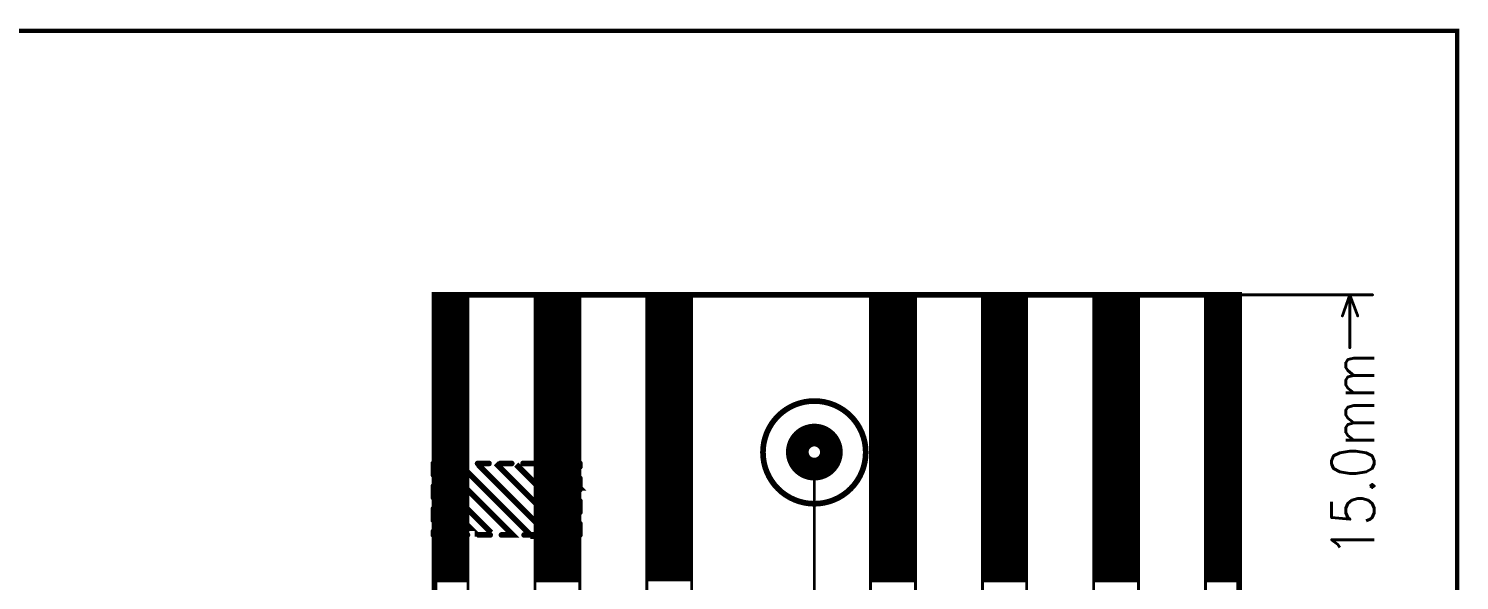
# Model space of a CAD drawing. Extents: x 2.09 to 10.05, y 1.3 to 6.57.
# Drawn here: x 7.531 to 10.051, y 5.599 to 6.571 of the extents above; entities that cross this region are included whole.
import ezdxf

# ---------------------------------------------------------------- set-up
doc = ezdxf.new("R2010")
doc.units = 0
doc.header["$LTSCALE"] = 25
doc.layers.get('0').update_dxf_attribs({"linetype": 'CONTINUOUS'})
doc.styles.get("Standard").update_dxf_attribs({"font": 'simplex'})

# ---------------------------------------------------------------- blocks, each defined once
blk = doc.blocks.new('DISC')
at = {"color": 0, "const_width": 0.5}
blk.add_lwpolyline([(0, 0.25, 1), (0, -0.25, 1)], format="xyb", close=True, dxfattribs=at)

msp = doc.modelspace()

# ---------------------------------------------------------------- linework, layer by layer
at = {"color": 1, "const_width": 0.008}
msp.add_lwpolyline([(2.098, 1.303), (10.047, 1.303), (10.047, 6.567), (2.098, 6.567), (2.098, 1.303)], dxfattribs=at)
at = {"color": 3}
for points, const_width in [([(8.246, 4.524), (8.246, 6.102), (9.663, 6.102), (9.663, 4.524), (8.246, 4.524)], 0.01), ([(8.246, 6.102), (8.305, 6.102), (8.305, 4.526), (8.246, 4.526), (8.246, 6.102)], 0.005), ([(8.246, 6.098), (8.305, 6.098)], 0.005), ([(8.423, 6.102), (8.502, 6.102), (8.502, 4.526), (8.423, 4.526), (8.423, 6.102)], 0.005), ([(8.423, 6.098), (8.502, 6.098)], 0.005), ([(8.62, 6.102), (8.699, 6.102), (8.699, 4.528), (8.62, 4.528), (8.62, 6.102)], 0.005), ([(8.62, 6.1), (8.699, 6.1)], 0.005), ([(8.89, 6.102), (9.898, 6.102)], 0.005), ([(9.014, 6.102), (9.093, 6.102), (9.093, 4.526), (9.014, 4.526), (9.014, 6.102)], 0.005), ([(9.014, 6.098), (9.093, 6.098)], 0.005), ([(9.211, 6.102), (9.289, 6.102), (9.289, 4.526), (9.211, 4.526), (9.211, 6.102)], 0.005), ([(9.211, 6.098), (9.289, 6.098)], 0.005), ([(9.407, 6.102), (9.486, 6.102), (9.486, 4.526), (9.407, 4.526), (9.407, 6.102)], 0.005), ([(9.407, 6.098), (9.486, 6.098)], 0.005), ([(9.604, 6.102), (9.663, 6.102), (9.663, 4.526), (9.604, 4.526), (9.604, 6.102)], 0.005), ([(9.604, 6.098), (9.663, 6.098)], 0.005), ([(9.858, 6.102), (9.845, 6.065)], 0.005), ([(9.858, 6.009), (9.858, 6.102)], 0.005), ([(9.858, 6.102), (9.872, 6.065)], 0.005), ([(8.246, 6.093), (8.305, 6.093)], 0.005), ([(8.246, 6.088), (8.305, 6.088)], 0.005), ([(8.246, 6.083), (8.305, 6.083)], 0.005), ([(8.246, 6.078), (8.305, 6.078)], 0.005), ([(8.246, 6.073), (8.305, 6.073)], 0.005), ([(8.423, 6.093), (8.502, 6.093)], 0.005), ([(8.423, 6.088), (8.502, 6.088)], 0.005), ([(8.423, 6.083), (8.502, 6.083)], 0.005), ([(8.423, 6.078), (8.502, 6.078)], 0.005), ([(8.423, 6.073), (8.502, 6.073)], 0.005), ([(8.62, 6.095), (8.699, 6.095)], 0.005), ([(8.62, 6.09), (8.699, 6.09)], 0.005), ([(8.62, 6.085), (8.699, 6.085)], 0.005), ([(8.62, 6.08), (8.699, 6.08)], 0.005), ([(8.62, 6.075), (8.699, 6.075)], 0.005), ([(9.014, 6.093), (9.093, 6.093)], 0.005), ([(9.014, 6.088), (9.093, 6.088)], 0.005), ([(9.014, 6.083), (9.093, 6.083)], 0.005), ([(9.014, 6.078), (9.093, 6.078)], 0.005), ([(9.014, 6.073), (9.093, 6.073)], 0.005), ([(9.211, 6.093), (9.289, 6.093)], 0.005), ([(9.211, 6.088), (9.289, 6.088)], 0.005), ([(9.211, 6.083), (9.289, 6.083)], 0.005), ([(9.211, 6.078), (9.289, 6.078)], 0.005), ([(9.211, 6.073), (9.289, 6.073)], 0.005), ([(9.407, 6.093), (9.486, 6.093)], 0.005), ([(9.407, 6.088), (9.486, 6.088)], 0.005), ([(9.407, 6.083), (9.486, 6.083)], 0.005), ([(9.407, 6.078), (9.486, 6.078)], 0.005), ([(9.407, 6.073), (9.486, 6.073)], 0.005), ([(9.604, 6.093), (9.663, 6.093)], 0.005), ([(9.604, 6.088), (9.663, 6.088)], 0.005), ([(9.604, 6.083), (9.663, 6.083)], 0.005), ([(9.604, 6.078), (9.663, 6.078)], 0.005), ([(9.604, 6.073), (9.663, 6.073)], 0.005), ([(8.246, 6.068), (8.305, 6.068)], 0.005), ([(8.246, 6.063), (8.305, 6.063)], 0.005), ([(8.246, 6.058), (8.305, 6.058)], 0.005), ([(8.246, 6.053), (8.305, 6.053)], 0.005), ([(8.246, 6.048), (8.305, 6.048)], 0.005), ([(8.423, 6.068), (8.502, 6.068)], 0.005), ([(8.423, 6.063), (8.502, 6.063)], 0.005), ([(8.423, 6.058), (8.502, 6.058)], 0.005), ([(8.423, 6.053), (8.502, 6.053)], 0.005), ([(8.423, 6.048), (8.502, 6.048)], 0.005), ([(8.62, 6.07), (8.699, 6.07)], 0.005), ([(8.62, 6.065), (8.699, 6.065)], 0.005), ([(8.62, 6.06), (8.699, 6.06)], 0.005), ([(8.62, 6.055), (8.699, 6.055)], 0.005), ([(8.62, 6.05), (8.699, 6.05)], 0.005), ([(8.62, 6.045), (8.699, 6.045)], 0.005), ([(9.014, 6.068), (9.093, 6.068)], 0.005), ([(9.014, 6.063), (9.093, 6.063)], 0.005), ([(9.014, 6.058), (9.093, 6.058)], 0.005), ([(9.014, 6.053), (9.093, 6.053)], 0.005), ([(9.014, 6.048), (9.093, 6.048)], 0.005), ([(9.211, 6.068), (9.289, 6.068)], 0.005), ([(9.211, 6.063), (9.289, 6.063)], 0.005), ([(9.211, 6.058), (9.289, 6.058)], 0.005), ([(9.211, 6.053), (9.289, 6.053)], 0.005), ([(9.211, 6.048), (9.289, 6.048)], 0.005), ([(9.407, 6.068), (9.486, 6.068)], 0.005), ([(9.407, 6.063), (9.486, 6.063)], 0.005), ([(9.407, 6.058), (9.486, 6.058)], 0.005), ([(9.407, 6.053), (9.486, 6.053)], 0.005), ([(9.407, 6.048), (9.486, 6.048)], 0.005), ([(9.604, 6.068), (9.663, 6.068)], 0.005), ([(9.604, 6.063), (9.663, 6.063)], 0.005), ([(9.604, 6.058), (9.663, 6.058)], 0.005), ([(9.604, 6.053), (9.663, 6.053)], 0.005), ([(9.604, 6.048), (9.663, 6.048)], 0.005), ([(8.246, 6.043), (8.305, 6.043)], 0.005), ([(8.246, 6.038), (8.305, 6.038)], 0.005), ([(8.246, 6.033), (8.305, 6.033)], 0.005), ([(8.246, 6.028), (8.305, 6.028)], 0.005), ([(8.246, 6.023), (8.305, 6.023)], 0.005), ([(8.423, 6.043), (8.502, 6.043)], 0.005), ([(8.423, 6.038), (8.502, 6.038)], 0.005), ([(8.423, 6.033), (8.502, 6.033)], 0.005), ([(8.423, 6.028), (8.502, 6.028)], 0.005), ([(8.423, 6.023), (8.502, 6.023)], 0.005), ([(8.62, 6.04), (8.699, 6.04)], 0.005), ([(8.62, 6.035), (8.699, 6.035)], 0.005), ([(8.62, 6.03), (8.699, 6.03)], 0.005), ([(8.62, 6.025), (8.699, 6.025)], 0.005), ([(8.62, 6.02), (8.699, 6.02)], 0.005), ([(9.014, 6.043), (9.093, 6.043)], 0.005), ([(9.014, 6.038), (9.093, 6.038)], 0.005), ([(9.014, 6.033), (9.093, 6.033)], 0.005), ([(9.014, 6.028), (9.093, 6.028)], 0.005), ([(9.014, 6.023), (9.093, 6.023)], 0.005), ([(9.211, 6.043), (9.289, 6.043)], 0.005), ([(9.211, 6.038), (9.289, 6.038)], 0.005), ([(9.211, 6.033), (9.289, 6.033)], 0.005), ([(9.211, 6.028), (9.289, 6.028)], 0.005), ([(9.211, 6.023), (9.289, 6.023)], 0.005), ([(9.407, 6.043), (9.486, 6.043)], 0.005), ([(9.407, 6.038), (9.486, 6.038)], 0.005), ([(9.407, 6.033), (9.486, 6.033)], 0.005), ([(9.407, 6.028), (9.486, 6.028)], 0.005), ([(9.407, 6.023), (9.486, 6.023)], 0.005), ([(9.604, 6.043), (9.663, 6.043)], 0.005), ([(9.604, 6.038), (9.663, 6.038)], 0.005), ([(9.604, 6.033), (9.663, 6.033)], 0.005), ([(9.604, 6.028), (9.663, 6.028)], 0.005), ([(9.604, 6.023), (9.663, 6.023)], 0.005), ([(8.246, 6.018), (8.305, 6.018)], 0.005), ([(8.246, 6.013), (8.305, 6.013)], 0.005), ([(8.246, 6.008), (8.305, 6.008)], 0.005), ([(8.246, 6.003), (8.305, 6.003)], 0.005), ([(8.246, 5.998), (8.305, 5.998)], 0.005), ([(8.423, 6.018), (8.502, 6.018)], 0.005), ([(8.423, 6.013), (8.502, 6.013)], 0.005), ([(8.423, 6.008), (8.502, 6.008)], 0.005), ([(8.423, 6.003), (8.502, 6.003)], 0.005), ([(8.423, 5.998), (8.502, 5.998)], 0.005), ([(8.62, 6.015), (8.699, 6.015)], 0.005), ([(8.62, 6.01), (8.699, 6.01)], 0.005), ([(8.62, 6.005), (8.699, 6.005)], 0.005), ([(8.62, 6), (8.699, 6)], 0.005), ([(8.62, 5.995), (8.699, 5.995)], 0.005), ([(9.014, 6.018), (9.093, 6.018)], 0.005), ([(9.014, 6.013), (9.093, 6.013)], 0.005), ([(9.014, 6.008), (9.093, 6.008)], 0.005), ([(9.014, 6.003), (9.093, 6.003)], 0.005), ([(9.014, 5.998), (9.093, 5.998)], 0.005), ([(9.211, 6.018), (9.289, 6.018)], 0.005), ([(9.211, 6.013), (9.289, 6.013)], 0.005), ([(9.211, 6.008), (9.289, 6.008)], 0.005), ([(9.211, 6.003), (9.289, 6.003)], 0.005), ([(9.211, 5.998), (9.289, 5.998)], 0.005), ([(9.407, 6.018), (9.486, 6.018)], 0.005), ([(9.407, 6.013), (9.486, 6.013)], 0.005), ([(9.407, 6.008), (9.486, 6.008)], 0.005), ([(9.407, 6.003), (9.486, 6.003)], 0.005), ([(9.407, 5.998), (9.486, 5.998)], 0.005), ([(9.604, 6.018), (9.663, 6.018)], 0.005), ([(9.604, 6.013), (9.663, 6.013)], 0.005), ([(9.604, 6.008), (9.663, 6.008)], 0.005), ([(9.604, 6.003), (9.663, 6.003)], 0.005), ([(9.604, 5.998), (9.663, 5.998)], 0.005), ([(8.246, 5.993), (8.305, 5.993)], 0.005), ([(8.246, 5.988), (8.305, 5.988)], 0.005), ([(8.246, 5.983), (8.305, 5.983)], 0.005), ([(8.246, 5.978), (8.305, 5.978)], 0.005), ([(8.246, 5.973), (8.305, 5.973)], 0.005), ([(8.423, 5.993), (8.502, 5.993)], 0.005), ([(8.423, 5.988), (8.502, 5.988)], 0.005), ([(8.423, 5.983), (8.502, 5.983)], 0.005), ([(8.423, 5.978), (8.502, 5.978)], 0.005), ([(8.423, 5.973), (8.502, 5.973)], 0.005), ([(8.62, 5.99), (8.699, 5.99)], 0.005), ([(8.62, 5.985), (8.699, 5.985)], 0.005), ([(8.62, 5.98), (8.699, 5.98)], 0.005), ([(8.62, 5.975), (8.699, 5.975)], 0.005), ([(8.62, 5.97), (8.699, 5.97)], 0.005), ([(9.014, 5.993), (9.093, 5.993)], 0.005), ([(9.014, 5.988), (9.093, 5.988)], 0.005), ([(9.014, 5.983), (9.093, 5.983)], 0.005), ([(9.014, 5.978), (9.093, 5.978)], 0.005), ([(9.014, 5.973), (9.093, 5.973)], 0.005), ([(9.211, 5.993), (9.289, 5.993)], 0.005), ([(9.211, 5.988), (9.289, 5.988)], 0.005), ([(9.211, 5.983), (9.289, 5.983)], 0.005), ([(9.211, 5.978), (9.289, 5.978)], 0.005), ([(9.211, 5.973), (9.289, 5.973)], 0.005), ([(9.407, 5.993), (9.486, 5.993)], 0.005), ([(9.407, 5.988), (9.486, 5.988)], 0.005), ([(9.407, 5.983), (9.486, 5.983)], 0.005), ([(9.407, 5.978), (9.486, 5.978)], 0.005), ([(9.407, 5.973), (9.486, 5.973)], 0.005), ([(9.604, 5.993), (9.663, 5.993)], 0.005), ([(9.604, 5.988), (9.663, 5.988)], 0.005), ([(9.604, 5.983), (9.663, 5.983)], 0.005), ([(9.604, 5.978), (9.663, 5.978)], 0.005), ([(9.604, 5.973), (9.663, 5.973)], 0.005), ([(8.246, 5.968), (8.305, 5.968)], 0.005), ([(8.246, 5.963), (8.305, 5.963)], 0.005), ([(8.246, 5.958), (8.305, 5.958)], 0.005), ([(8.246, 5.953), (8.305, 5.953)], 0.005), ([(8.246, 5.948), (8.305, 5.948)], 0.005), ([(8.423, 5.968), (8.502, 5.968)], 0.005), ([(8.423, 5.963), (8.502, 5.963)], 0.005), ([(8.423, 5.958), (8.502, 5.958)], 0.005), ([(8.423, 5.953), (8.502, 5.953)], 0.005), ([(8.423, 5.948), (8.502, 5.948)], 0.005), ([(8.62, 5.965), (8.699, 5.965)], 0.005), ([(8.62, 5.96), (8.699, 5.96)], 0.005), ([(8.62, 5.955), (8.699, 5.955)], 0.005), ([(8.62, 5.95), (8.699, 5.95)], 0.005), ([(8.62, 5.945), (8.699, 5.945)], 0.005), ([(9.014, 5.968), (9.093, 5.968)], 0.005), ([(9.014, 5.963), (9.093, 5.963)], 0.005), ([(9.014, 5.958), (9.093, 5.958)], 0.005), ([(9.014, 5.953), (9.093, 5.953)], 0.005), ([(9.014, 5.948), (9.093, 5.948)], 0.005), ([(9.211, 5.968), (9.289, 5.968)], 0.005), ([(9.211, 5.963), (9.289, 5.963)], 0.005), ([(9.211, 5.958), (9.289, 5.958)], 0.005), ([(9.211, 5.953), (9.289, 5.953)], 0.005), ([(9.211, 5.948), (9.289, 5.948)], 0.005), ([(9.407, 5.968), (9.486, 5.968)], 0.005), ([(9.407, 5.963), (9.486, 5.963)], 0.005), ([(9.407, 5.958), (9.486, 5.958)], 0.005), ([(9.407, 5.953), (9.486, 5.953)], 0.005), ([(9.407, 5.948), (9.486, 5.948)], 0.005), ([(9.604, 5.968), (9.663, 5.968)], 0.005), ([(9.604, 5.963), (9.663, 5.963)], 0.005), ([(9.604, 5.958), (9.663, 5.958)], 0.005), ([(9.604, 5.953), (9.663, 5.953)], 0.005), ([(9.604, 5.948), (9.663, 5.948)], 0.005), ([(8.246, 5.943), (8.305, 5.943)], 0.005), ([(8.246, 5.938), (8.305, 5.938)], 0.005), ([(8.246, 5.933), (8.305, 5.933)], 0.005), ([(8.246, 5.928), (8.305, 5.928)], 0.005), ([(8.246, 5.923), (8.305, 5.923)], 0.005), ([(8.423, 5.943), (8.502, 5.943)], 0.005), ([(8.423, 5.938), (8.502, 5.938)], 0.005), ([(8.423, 5.933), (8.502, 5.933)], 0.005), ([(8.423, 5.928), (8.502, 5.928)], 0.005), ([(8.423, 5.923), (8.502, 5.923)], 0.005), ([(8.62, 5.94), (8.699, 5.94)], 0.005), ([(8.62, 5.935), (8.699, 5.935)], 0.005), ([(8.62, 5.93), (8.699, 5.93)], 0.005), ([(8.62, 5.925), (8.699, 5.925)], 0.005), ([(8.62, 5.92), (8.699, 5.92)], 0.005), ([(9.014, 5.943), (9.093, 5.943)], 0.005), ([(9.014, 5.938), (9.093, 5.938)], 0.005), ([(9.014, 5.933), (9.093, 5.933)], 0.005), ([(9.014, 5.928), (9.093, 5.928)], 0.005), ([(9.014, 5.923), (9.093, 5.923)], 0.005), ([(9.211, 5.943), (9.289, 5.943)], 0.005), ([(9.211, 5.938), (9.289, 5.938)], 0.005), ([(9.211, 5.933), (9.289, 5.933)], 0.005), ([(9.211, 5.928), (9.289, 5.928)], 0.005), ([(9.211, 5.923), (9.289, 5.923)], 0.005), ([(9.407, 5.943), (9.486, 5.943)], 0.005), ([(9.407, 5.938), (9.486, 5.938)], 0.005), ([(9.407, 5.933), (9.486, 5.933)], 0.005), ([(9.407, 5.928), (9.486, 5.928)], 0.005), ([(9.407, 5.923), (9.486, 5.923)], 0.005), ([(9.604, 5.943), (9.663, 5.943)], 0.005), ([(9.604, 5.938), (9.663, 5.938)], 0.005), ([(9.604, 5.933), (9.663, 5.933)], 0.005), ([(9.604, 5.928), (9.663, 5.928)], 0.005), ([(9.604, 5.923), (9.663, 5.923)], 0.005), ([(8.246, 5.918), (8.305, 5.918)], 0.005), ([(8.246, 5.913), (8.305, 5.913)], 0.005), ([(8.246, 5.908), (8.305, 5.908)], 0.005), ([(8.246, 5.903), (8.305, 5.903)], 0.005), ([(8.246, 5.898), (8.305, 5.898)], 0.005), ([(8.423, 5.918), (8.502, 5.918)], 0.005), ([(8.423, 5.913), (8.502, 5.913)], 0.005), ([(8.423, 5.908), (8.502, 5.908)], 0.005), ([(8.423, 5.903), (8.502, 5.903)], 0.005), ([(8.423, 5.898), (8.502, 5.898)], 0.005), ([(8.62, 5.915), (8.699, 5.915)], 0.005), ([(8.62, 5.91), (8.699, 5.91)], 0.005), ([(8.62, 5.905), (8.699, 5.905)], 0.005), ([(8.62, 5.9), (8.699, 5.9)], 0.005), ([(8.62, 5.895), (8.699, 5.895)], 0.005), ([(9.014, 5.918), (9.093, 5.918)], 0.005), ([(9.014, 5.913), (9.093, 5.913)], 0.005), ([(9.014, 5.908), (9.093, 5.908)], 0.005), ([(9.014, 5.903), (9.093, 5.903)], 0.005), ([(9.014, 5.898), (9.093, 5.898)], 0.005), ([(9.211, 5.918), (9.289, 5.918)], 0.005), ([(9.211, 5.913), (9.289, 5.913)], 0.005), ([(9.211, 5.908), (9.289, 5.908)], 0.005), ([(9.211, 5.903), (9.289, 5.903)], 0.005), ([(9.211, 5.898), (9.289, 5.898)], 0.005), ([(9.407, 5.918), (9.486, 5.918)], 0.005), ([(9.407, 5.913), (9.486, 5.913)], 0.005), ([(9.407, 5.908), (9.486, 5.908)], 0.005), ([(9.407, 5.903), (9.486, 5.903)], 0.005), ([(9.407, 5.898), (9.486, 5.898)], 0.005), ([(9.604, 5.918), (9.663, 5.918)], 0.005), ([(9.604, 5.913), (9.663, 5.913)], 0.005), ([(9.604, 5.908), (9.663, 5.908)], 0.005), ([(9.604, 5.903), (9.663, 5.903)], 0.005), ([(9.604, 5.898), (9.663, 5.898)], 0.005), ([(8.246, 5.893), (8.305, 5.893)], 0.005), ([(8.246, 5.888), (8.305, 5.888)], 0.005), ([(8.246, 5.883), (8.305, 5.883)], 0.005), ([(8.246, 5.878), (8.305, 5.878)], 0.005), ([(8.246, 5.873), (8.305, 5.873)], 0.005), ([(8.423, 5.893), (8.502, 5.893)], 0.005), ([(8.423, 5.888), (8.502, 5.888)], 0.005), ([(8.423, 5.883), (8.502, 5.883)], 0.005), ([(8.423, 5.878), (8.502, 5.878)], 0.005), ([(8.423, 5.873), (8.502, 5.873)], 0.005), ([(8.62, 5.89), (8.699, 5.89)], 0.005), ([(8.62, 5.885), (8.699, 5.885)], 0.005), ([(8.62, 5.88), (8.699, 5.88)], 0.005), ([(8.62, 5.875), (8.699, 5.875)], 0.005), ([(8.62, 5.87), (8.699, 5.87)], 0.005), ([(9.014, 5.893), (9.093, 5.893)], 0.005), ([(9.014, 5.888), (9.093, 5.888)], 0.005), ([(9.014, 5.883), (9.093, 5.883)], 0.005), ([(9.014, 5.878), (9.093, 5.878)], 0.005), ([(9.014, 5.873), (9.093, 5.873)], 0.005), ([(9.211, 5.893), (9.289, 5.893)], 0.005), ([(9.211, 5.888), (9.289, 5.888)], 0.005), ([(9.211, 5.883), (9.289, 5.883)], 0.005), ([(9.211, 5.878), (9.289, 5.878)], 0.005), ([(9.211, 5.873), (9.289, 5.873)], 0.005), ([(9.407, 5.893), (9.486, 5.893)], 0.005), ([(9.407, 5.888), (9.486, 5.888)], 0.005), ([(9.407, 5.883), (9.486, 5.883)], 0.005), ([(9.407, 5.878), (9.486, 5.878)], 0.005), ([(9.407, 5.873), (9.486, 5.873)], 0.005), ([(9.604, 5.893), (9.663, 5.893)], 0.005), ([(9.604, 5.888), (9.663, 5.888)], 0.005), ([(9.604, 5.883), (9.663, 5.883)], 0.005), ([(9.604, 5.878), (9.663, 5.878)], 0.005), ([(9.604, 5.873), (9.663, 5.873)], 0.005), ([(8.246, 5.868), (8.305, 5.868)], 0.005), ([(8.246, 5.863), (8.305, 5.863)], 0.005), ([(8.246, 5.858), (8.305, 5.858)], 0.005), ([(8.246, 5.853), (8.305, 5.853)], 0.005), ([(8.246, 5.848), (8.305, 5.848)], 0.005), ([(8.423, 5.868), (8.502, 5.868)], 0.005), ([(8.423, 5.863), (8.502, 5.863)], 0.005), ([(8.423, 5.858), (8.502, 5.858)], 0.005), ([(8.423, 5.853), (8.502, 5.853)], 0.005), ([(8.423, 5.848), (8.502, 5.848)], 0.005), ([(8.62, 5.865), (8.699, 5.865)], 0.005), ([(8.62, 5.86), (8.699, 5.86)], 0.005), ([(8.62, 5.855), (8.699, 5.855)], 0.005), ([(8.62, 5.85), (8.699, 5.85)], 0.005), ([(8.62, 5.845), (8.699, 5.845)], 0.005), ([(9.014, 5.868), (9.093, 5.868)], 0.005), ([(9.014, 5.863), (9.093, 5.863)], 0.005), ([(9.014, 5.858), (9.093, 5.858)], 0.005), ([(9.014, 5.853), (9.093, 5.853)], 0.005), ([(9.014, 5.848), (9.093, 5.848)], 0.005), ([(9.211, 5.868), (9.289, 5.868)], 0.005), ([(9.211, 5.863), (9.289, 5.863)], 0.005), ([(9.211, 5.858), (9.289, 5.858)], 0.005), ([(9.211, 5.853), (9.289, 5.853)], 0.005), ([(9.211, 5.848), (9.289, 5.848)], 0.005), ([(9.407, 5.868), (9.486, 5.868)], 0.005), ([(9.407, 5.863), (9.486, 5.863)], 0.005), ([(9.407, 5.858), (9.486, 5.858)], 0.005), ([(9.407, 5.853), (9.486, 5.853)], 0.005), ([(9.407, 5.848), (9.486, 5.848)], 0.005), ([(9.604, 5.868), (9.663, 5.868)], 0.005), ([(9.604, 5.863), (9.663, 5.863)], 0.005), ([(9.604, 5.858), (9.663, 5.858)], 0.005), ([(9.604, 5.853), (9.663, 5.853)], 0.005), ([(9.604, 5.848), (9.663, 5.848)], 0.005), ([(8.246, 5.843), (8.305, 5.843)], 0.005), ([(8.246, 5.838), (8.305, 5.838)], 0.005), ([(8.246, 5.833), (8.305, 5.833)], 0.005), ([(8.246, 5.828), (8.305, 5.828)], 0.005), ([(8.246, 5.823), (8.305, 5.823)], 0.005), ([(8.423, 5.843), (8.502, 5.843)], 0.005), ([(8.423, 5.838), (8.502, 5.838)], 0.005), ([(8.423, 5.833), (8.502, 5.833)], 0.005), ([(8.423, 5.828), (8.502, 5.828)], 0.005), ([(8.423, 5.823), (8.502, 5.823)], 0.005), ([(8.62, 5.84), (8.699, 5.84)], 0.005), ([(8.62, 5.835), (8.699, 5.835)], 0.005), ([(8.62, 5.83), (8.699, 5.83)], 0.005), ([(8.62, 5.825), (8.699, 5.825)], 0.005), ([(8.62, 5.82), (8.699, 5.82)], 0.005), ([(9.014, 5.843), (9.093, 5.843)], 0.005), ([(9.014, 5.838), (9.093, 5.838)], 0.005), ([(9.014, 5.833), (9.093, 5.833)], 0.005), ([(9.014, 5.828), (9.093, 5.828)], 0.005), ([(9.014, 5.823), (9.093, 5.823)], 0.005), ([(9.211, 5.843), (9.289, 5.843)], 0.005), ([(9.211, 5.838), (9.289, 5.838)], 0.005), ([(9.211, 5.833), (9.289, 5.833)], 0.005), ([(9.211, 5.828), (9.289, 5.828)], 0.005), ([(9.211, 5.823), (9.289, 5.823)], 0.005), ([(9.407, 5.843), (9.486, 5.843)], 0.005), ([(9.407, 5.838), (9.486, 5.838)], 0.005), ([(9.407, 5.833), (9.486, 5.833)], 0.005), ([(9.407, 5.828), (9.486, 5.828)], 0.005), ([(9.407, 5.823), (9.486, 5.823)], 0.005), ([(9.604, 5.843), (9.663, 5.843)], 0.005), ([(9.604, 5.838), (9.663, 5.838)], 0.005), ([(9.604, 5.833), (9.663, 5.833)], 0.005), ([(9.604, 5.828), (9.663, 5.828)], 0.005), ([(9.604, 5.823), (9.663, 5.823)], 0.005), ([(8.262, 5.805), (8.244, 5.805)], 0.01), ([(8.244, 5.805), (8.244, 5.785)], 0.01), ([(8.246, 5.818), (8.305, 5.818)], 0.005), ([(8.246, 5.813), (8.305, 5.813)], 0.005), ([(8.246, 5.808), (8.305, 5.808)], 0.005), ([(8.246, 5.803), (8.305, 5.803)], 0.005), ([(8.246, 5.798), (8.305, 5.798)], 0.005), ([(8.26, 5.803), (8.384, 5.679), (8.382, 5.679)], 0.01), ([(8.302, 5.805), (8.282, 5.805)], 0.01), ([(8.293, 5.801), (8.417, 5.677), (8.415, 5.677)], 0.01), ([(8.342, 5.805), (8.322, 5.805)], 0.01), ([(8.323, 5.803), (8.447, 5.679)], 0.01), ([(8.354, 5.805), (8.48, 5.679)], 0.01), ([(8.382, 5.805), (8.362, 5.805)], 0.01), ([(8.39, 5.803), (8.49, 5.703)], 0.01), ([(8.422, 5.805), (8.402, 5.805)], 0.01), ([(8.423, 5.818), (8.502, 5.818)], 0.005), ([(8.423, 5.813), (8.502, 5.813)], 0.005), ([(8.423, 5.808), (8.502, 5.808)], 0.005), ([(8.423, 5.803), (8.502, 5.803)], 0.005), ([(8.423, 5.798), (8.502, 5.798)], 0.005), ([(8.427, 5.805), (8.498, 5.734)], 0.01), ([(8.462, 5.805), (8.442, 5.805)], 0.01), ([(8.463, 5.801), (8.502, 5.762), (8.5, 5.762)], 0.01), ([(8.502, 5.805), (8.482, 5.805)], 0.01), ([(8.502, 5.799), (8.502, 5.805)], 0.01), ([(8.62, 5.815), (8.699, 5.815)], 0.005), ([(8.62, 5.81), (8.699, 5.81)], 0.005), ([(8.62, 5.805), (8.699, 5.805)], 0.005), ([(8.62, 5.8), (8.699, 5.8)], 0.005), ([(8.62, 5.795), (8.699, 5.795)], 0.005), ([(9.014, 5.818), (9.093, 5.818)], 0.005), ([(9.014, 5.813), (9.093, 5.813)], 0.005), ([(9.014, 5.808), (9.093, 5.808)], 0.005), ([(9.014, 5.803), (9.093, 5.803)], 0.005), ([(9.014, 5.798), (9.093, 5.798)], 0.005), ([(9.211, 5.818), (9.289, 5.818)], 0.005), ([(9.211, 5.813), (9.289, 5.813)], 0.005), ([(9.211, 5.808), (9.289, 5.808)], 0.005), ([(9.211, 5.803), (9.289, 5.803)], 0.005), ([(9.211, 5.798), (9.289, 5.798)], 0.005), ([(9.407, 5.818), (9.486, 5.818)], 0.005), ([(9.407, 5.813), (9.486, 5.813)], 0.005), ([(9.407, 5.808), (9.486, 5.808)], 0.005), ([(9.407, 5.803), (9.486, 5.803)], 0.005), ([(9.407, 5.798), (9.486, 5.798)], 0.005), ([(9.604, 5.818), (9.663, 5.818)], 0.005), ([(9.604, 5.813), (9.663, 5.813)], 0.005), ([(9.604, 5.808), (9.663, 5.808)], 0.005), ([(9.604, 5.803), (9.663, 5.803)], 0.005), ([(9.604, 5.798), (9.663, 5.798)], 0.005), ([(8.246, 5.783), (8.346, 5.683)], 0.01), ([(8.246, 5.793), (8.305, 5.793)], 0.005), ([(8.246, 5.788), (8.305, 5.788)], 0.005), ([(8.246, 5.785), (8.246, 4.126)], 0.005), ([(8.246, 5.783), (8.305, 5.783)], 0.005), ([(8.246, 5.778), (8.305, 5.778)], 0.005), ([(8.246, 5.773), (8.305, 5.773)], 0.005), ([(8.246, 5.768), (8.305, 5.768)], 0.005), ([(8.423, 5.793), (8.502, 5.793)], 0.005), ([(8.423, 5.788), (8.502, 5.788)], 0.005), ([(8.423, 5.783), (8.502, 5.783)], 0.005), ([(8.423, 5.778), (8.502, 5.778)], 0.005), ([(8.423, 5.773), (8.502, 5.773)], 0.005), ([(8.423, 5.768), (8.502, 5.768)], 0.005), ([(8.502, 5.759), (8.502, 5.779)], 0.01), ([(8.62, 5.79), (8.699, 5.79)], 0.005), ([(8.62, 5.785), (8.699, 5.785)], 0.005), ([(8.62, 5.78), (8.699, 5.78)], 0.005), ([(8.62, 5.775), (8.699, 5.775)], 0.005), ([(8.62, 5.77), (8.699, 5.77)], 0.005), ([(8.915, 5.785), (8.915, 4.126)], 0.005), ([(9.014, 5.793), (9.093, 5.793)], 0.005), ([(9.014, 5.788), (9.093, 5.788)], 0.005), ([(9.014, 5.783), (9.093, 5.783)], 0.005), ([(9.014, 5.778), (9.093, 5.778)], 0.005), ([(9.014, 5.773), (9.093, 5.773)], 0.005), ([(9.014, 5.768), (9.093, 5.768)], 0.005), ([(9.211, 5.793), (9.289, 5.793)], 0.005), ([(9.211, 5.788), (9.289, 5.788)], 0.005), ([(9.211, 5.783), (9.289, 5.783)], 0.005), ([(9.211, 5.778), (9.289, 5.778)], 0.005), ([(9.211, 5.773), (9.289, 5.773)], 0.005), ([(9.211, 5.768), (9.289, 5.768)], 0.005), ([(9.407, 5.793), (9.486, 5.793)], 0.005), ([(9.407, 5.788), (9.486, 5.788)], 0.005), ([(9.407, 5.783), (9.486, 5.783)], 0.005), ([(9.407, 5.778), (9.486, 5.778)], 0.005), ([(9.407, 5.773), (9.486, 5.773)], 0.005), ([(9.407, 5.768), (9.486, 5.768)], 0.005), ([(9.604, 5.793), (9.663, 5.793)], 0.005), ([(9.604, 5.788), (9.663, 5.788)], 0.005), ([(9.604, 5.783), (9.663, 5.783)], 0.005), ([(9.604, 5.778), (9.663, 5.778)], 0.005), ([(9.604, 5.773), (9.663, 5.773)], 0.005), ([(9.604, 5.768), (9.663, 5.768)], 0.005), ([(8.244, 5.765), (8.244, 5.745)], 0.01), ([(8.246, 5.754), (8.319, 5.681), (8.317, 5.681)], 0.01), ([(8.246, 5.763), (8.305, 5.763)], 0.005), ([(8.246, 5.758), (8.305, 5.758)], 0.005), ([(8.246, 5.753), (8.305, 5.753)], 0.005), ([(8.246, 5.748), (8.305, 5.748)], 0.005), ([(8.246, 5.743), (8.305, 5.743)], 0.005), ([(8.423, 5.763), (8.502, 5.763)], 0.005), ([(8.423, 5.758), (8.502, 5.758)], 0.005), ([(8.423, 5.753), (8.502, 5.753)], 0.005), ([(8.423, 5.748), (8.502, 5.748)], 0.005), ([(8.423, 5.743), (8.502, 5.743)], 0.005), ([(8.62, 5.765), (8.699, 5.765)], 0.005), ([(8.62, 5.76), (8.699, 5.76)], 0.005), ([(8.62, 5.755), (8.699, 5.755)], 0.005), ([(8.62, 5.75), (8.699, 5.75)], 0.005), ([(8.62, 5.745), (8.699, 5.745)], 0.005), ([(9.014, 5.763), (9.093, 5.763)], 0.005), ([(9.014, 5.758), (9.093, 5.758)], 0.005), ([(9.014, 5.753), (9.093, 5.753)], 0.005), ([(9.014, 5.748), (9.093, 5.748)], 0.005), ([(9.014, 5.743), (9.093, 5.743)], 0.005), ([(9.211, 5.763), (9.289, 5.763)], 0.005), ([(9.211, 5.758), (9.289, 5.758)], 0.005), ([(9.211, 5.753), (9.289, 5.753)], 0.005), ([(9.211, 5.748), (9.289, 5.748)], 0.005), ([(9.211, 5.743), (9.289, 5.743)], 0.005), ([(9.407, 5.763), (9.486, 5.763)], 0.005), ([(9.407, 5.758), (9.486, 5.758)], 0.005), ([(9.407, 5.753), (9.486, 5.753)], 0.005), ([(9.407, 5.748), (9.486, 5.748)], 0.005), ([(9.407, 5.743), (9.486, 5.743)], 0.005), ([(9.604, 5.763), (9.663, 5.763)], 0.005), ([(9.604, 5.758), (9.663, 5.758)], 0.005), ([(9.604, 5.753), (9.663, 5.753)], 0.005), ([(9.604, 5.748), (9.663, 5.748)], 0.005), ([(9.604, 5.743), (9.663, 5.743)], 0.005), ([(8.244, 5.725), (8.244, 5.705)], 0.01), ([(8.246, 5.726), (8.293, 5.679), (8.291, 5.679)], 0.01), ([(8.246, 5.738), (8.305, 5.738)], 0.005), ([(8.246, 5.733), (8.305, 5.733)], 0.005), ([(8.246, 5.728), (8.305, 5.728)], 0.005), ([(8.246, 5.723), (8.305, 5.723)], 0.005), ([(8.246, 5.718), (8.305, 5.718)], 0.005), ([(8.423, 5.738), (8.502, 5.738)], 0.005), ([(8.423, 5.733), (8.502, 5.733)], 0.005), ([(8.423, 5.728), (8.502, 5.728)], 0.005), ([(8.423, 5.723), (8.502, 5.723)], 0.005), ([(8.423, 5.718), (8.502, 5.718)], 0.005), ([(8.502, 5.719), (8.502, 5.739)], 0.01), ([(8.62, 5.74), (8.699, 5.74)], 0.005), ([(8.62, 5.735), (8.699, 5.735)], 0.005), ([(8.62, 5.73), (8.699, 5.73)], 0.005), ([(8.62, 5.725), (8.699, 5.725)], 0.005), ([(8.62, 5.72), (8.699, 5.72)], 0.005), ([(9.014, 5.738), (9.093, 5.738)], 0.005), ([(9.014, 5.733), (9.093, 5.733)], 0.005), ([(9.014, 5.728), (9.093, 5.728)], 0.005), ([(9.014, 5.723), (9.093, 5.723)], 0.005), ([(9.014, 5.718), (9.093, 5.718)], 0.005), ([(9.211, 5.738), (9.289, 5.738)], 0.005), ([(9.211, 5.733), (9.289, 5.733)], 0.005), ([(9.211, 5.728), (9.289, 5.728)], 0.005), ([(9.211, 5.723), (9.289, 5.723)], 0.005), ([(9.211, 5.718), (9.289, 5.718)], 0.005), ([(9.407, 5.738), (9.486, 5.738)], 0.005), ([(9.407, 5.733), (9.486, 5.733)], 0.005), ([(9.407, 5.728), (9.486, 5.728)], 0.005), ([(9.407, 5.723), (9.486, 5.723)], 0.005), ([(9.407, 5.718), (9.486, 5.718)], 0.005), ([(9.604, 5.738), (9.663, 5.738)], 0.005), ([(9.604, 5.733), (9.663, 5.733)], 0.005), ([(9.604, 5.728), (9.663, 5.728)], 0.005), ([(9.604, 5.723), (9.663, 5.723)], 0.005), ([(9.604, 5.718), (9.663, 5.718)], 0.005), ([(8.246, 5.713), (8.305, 5.713)], 0.005), ([(8.246, 5.708), (8.305, 5.708)], 0.005), ([(8.246, 5.703), (8.305, 5.703)], 0.005), ([(8.246, 5.698), (8.305, 5.698)], 0.005), ([(8.246, 5.693), (8.305, 5.693)], 0.005), ([(8.423, 5.713), (8.502, 5.713)], 0.005), ([(8.423, 5.708), (8.502, 5.708)], 0.005), ([(8.423, 5.703), (8.502, 5.703)], 0.005), ([(8.423, 5.698), (8.502, 5.698)], 0.005), ([(8.423, 5.693), (8.502, 5.693)], 0.005), ([(8.502, 5.679), (8.502, 5.699)], 0.01), ([(8.62, 5.715), (8.699, 5.715)], 0.005), ([(8.62, 5.71), (8.699, 5.71)], 0.005), ([(8.62, 5.705), (8.699, 5.705)], 0.005), ([(8.62, 5.7), (8.699, 5.7)], 0.005), ([(8.62, 5.695), (8.699, 5.695)], 0.005), ([(9.014, 5.713), (9.093, 5.713)], 0.005), ([(9.014, 5.708), (9.093, 5.708)], 0.005), ([(9.014, 5.703), (9.093, 5.703)], 0.005), ([(9.014, 5.698), (9.093, 5.698)], 0.005), ([(9.014, 5.693), (9.093, 5.693)], 0.005), ([(9.211, 5.713), (9.289, 5.713)], 0.005), ([(9.211, 5.708), (9.289, 5.708)], 0.005), ([(9.211, 5.703), (9.289, 5.703)], 0.005), ([(9.211, 5.698), (9.289, 5.698)], 0.005), ([(9.211, 5.693), (9.289, 5.693)], 0.005), ([(9.407, 5.713), (9.486, 5.713)], 0.005), ([(9.407, 5.708), (9.486, 5.708)], 0.005), ([(9.407, 5.703), (9.486, 5.703)], 0.005), ([(9.407, 5.698), (9.486, 5.698)], 0.005), ([(9.407, 5.693), (9.486, 5.693)], 0.005), ([(9.604, 5.713), (9.663, 5.713)], 0.005), ([(9.604, 5.708), (9.663, 5.708)], 0.005), ([(9.604, 5.703), (9.663, 5.703)], 0.005), ([(9.604, 5.698), (9.663, 5.698)], 0.005), ([(9.604, 5.693), (9.663, 5.693)], 0.005), ([(8.244, 5.685), (8.244, 5.679)], 0.01), ([(8.244, 5.679), (8.264, 5.679)], 0.01), ([(8.246, 5.688), (8.305, 5.688)], 0.005), ([(8.246, 5.683), (8.305, 5.683)], 0.005), ([(8.246, 5.678), (8.305, 5.678)], 0.005), ([(8.246, 5.673), (8.305, 5.673)], 0.005), ([(8.246, 5.668), (8.305, 5.668)], 0.005), ([(8.284, 5.679), (8.304, 5.679)], 0.01), ([(8.324, 5.679), (8.344, 5.679)], 0.01), ([(8.364, 5.679), (8.384, 5.679)], 0.01), ([(8.404, 5.679), (8.424, 5.679)], 0.01), ([(8.423, 5.688), (8.502, 5.688)], 0.005), ([(8.423, 5.683), (8.502, 5.683)], 0.005), ([(8.423, 5.678), (8.502, 5.678)], 0.005), ([(8.423, 5.673), (8.502, 5.673)], 0.005), ([(8.423, 5.668), (8.502, 5.668)], 0.005), ([(8.444, 5.679), (8.464, 5.679)], 0.01), ([(8.484, 5.679), (8.502, 5.679)], 0.01), ([(8.62, 5.69), (8.699, 5.69)], 0.005), ([(8.62, 5.685), (8.699, 5.685)], 0.005), ([(8.62, 5.68), (8.699, 5.68)], 0.005), ([(8.62, 5.675), (8.699, 5.675)], 0.005), ([(8.62, 5.67), (8.699, 5.67)], 0.005), ([(9.014, 5.688), (9.093, 5.688)], 0.005), ([(9.014, 5.683), (9.093, 5.683)], 0.005), ([(9.014, 5.678), (9.093, 5.678)], 0.005), ([(9.014, 5.673), (9.093, 5.673)], 0.005), ([(9.014, 5.668), (9.093, 5.668)], 0.005), ([(9.211, 5.688), (9.289, 5.688)], 0.005), ([(9.211, 5.683), (9.289, 5.683)], 0.005), ([(9.211, 5.678), (9.289, 5.678)], 0.005), ([(9.211, 5.673), (9.289, 5.673)], 0.005), ([(9.211, 5.668), (9.289, 5.668)], 0.005), ([(9.407, 5.688), (9.486, 5.688)], 0.005), ([(9.407, 5.683), (9.486, 5.683)], 0.005), ([(9.407, 5.678), (9.486, 5.678)], 0.005), ([(9.407, 5.673), (9.486, 5.673)], 0.005), ([(9.407, 5.668), (9.486, 5.668)], 0.005), ([(9.604, 5.688), (9.663, 5.688)], 0.005), ([(9.604, 5.683), (9.663, 5.683)], 0.005), ([(9.604, 5.678), (9.663, 5.678)], 0.005), ([(9.604, 5.673), (9.663, 5.673)], 0.005), ([(9.604, 5.668), (9.663, 5.668)], 0.005), ([(8.246, 5.663), (8.305, 5.663)], 0.005), ([(8.246, 5.658), (8.305, 5.658)], 0.005), ([(8.246, 5.653), (8.305, 5.653)], 0.005), ([(8.246, 5.648), (8.305, 5.648)], 0.005), ([(8.246, 5.643), (8.305, 5.643)], 0.005), ([(8.423, 5.663), (8.502, 5.663)], 0.005), ([(8.423, 5.658), (8.502, 5.658)], 0.005), ([(8.423, 5.653), (8.502, 5.653)], 0.005), ([(8.423, 5.648), (8.502, 5.648)], 0.005), ([(8.423, 5.643), (8.502, 5.643)], 0.005), ([(8.62, 5.665), (8.699, 5.665)], 0.005), ([(8.62, 5.66), (8.699, 5.66)], 0.005), ([(8.62, 5.655), (8.699, 5.655)], 0.005), ([(8.62, 5.65), (8.699, 5.65)], 0.005), ([(8.62, 5.645), (8.699, 5.645)], 0.005), ([(9.014, 5.663), (9.093, 5.663)], 0.005), ([(9.014, 5.658), (9.093, 5.658)], 0.005), ([(9.014, 5.653), (9.093, 5.653)], 0.005), ([(9.014, 5.648), (9.093, 5.648)], 0.005), ([(9.014, 5.643), (9.093, 5.643)], 0.005), ([(9.211, 5.663), (9.289, 5.663)], 0.005), ([(9.211, 5.658), (9.289, 5.658)], 0.005), ([(9.211, 5.653), (9.289, 5.653)], 0.005), ([(9.211, 5.648), (9.289, 5.648)], 0.005), ([(9.211, 5.643), (9.289, 5.643)], 0.005), ([(9.407, 5.663), (9.486, 5.663)], 0.005), ([(9.407, 5.658), (9.486, 5.658)], 0.005), ([(9.407, 5.653), (9.486, 5.653)], 0.005), ([(9.407, 5.648), (9.486, 5.648)], 0.005), ([(9.407, 5.643), (9.486, 5.643)], 0.005), ([(9.604, 5.663), (9.663, 5.663)], 0.005), ([(9.604, 5.658), (9.663, 5.658)], 0.005), ([(9.604, 5.653), (9.663, 5.653)], 0.005), ([(9.604, 5.648), (9.663, 5.648)], 0.005), ([(9.604, 5.643), (9.663, 5.643)], 0.005), ([(8.246, 5.638), (8.305, 5.638)], 0.005), ([(8.246, 5.633), (8.305, 5.633)], 0.005), ([(8.246, 5.628), (8.305, 5.628)], 0.005), ([(8.246, 5.623), (8.305, 5.623)], 0.005), ([(8.246, 5.618), (8.305, 5.618)], 0.005), ([(8.423, 5.638), (8.502, 5.638)], 0.005), ([(8.423, 5.633), (8.502, 5.633)], 0.005), ([(8.423, 5.628), (8.502, 5.628)], 0.005), ([(8.423, 5.623), (8.502, 5.623)], 0.005), ([(8.423, 5.618), (8.502, 5.618)], 0.005), ([(8.62, 5.64), (8.699, 5.64)], 0.005), ([(8.62, 5.635), (8.699, 5.635)], 0.005), ([(8.62, 5.63), (8.699, 5.63)], 0.005), ([(8.62, 5.625), (8.699, 5.625)], 0.005), ([(8.62, 5.62), (8.699, 5.62)], 0.005), ([(9.014, 5.638), (9.093, 5.638)], 0.005), ([(9.014, 5.633), (9.093, 5.633)], 0.005), ([(9.014, 5.628), (9.093, 5.628)], 0.005), ([(9.014, 5.623), (9.093, 5.623)], 0.005), ([(9.014, 5.618), (9.093, 5.618)], 0.005), ([(9.211, 5.638), (9.289, 5.638)], 0.005), ([(9.211, 5.633), (9.289, 5.633)], 0.005), ([(9.211, 5.628), (9.289, 5.628)], 0.005), ([(9.211, 5.623), (9.289, 5.623)], 0.005), ([(9.211, 5.618), (9.289, 5.618)], 0.005), ([(9.407, 5.638), (9.486, 5.638)], 0.005), ([(9.407, 5.633), (9.486, 5.633)], 0.005), ([(9.407, 5.628), (9.486, 5.628)], 0.005), ([(9.407, 5.623), (9.486, 5.623)], 0.005), ([(9.407, 5.618), (9.486, 5.618)], 0.005), ([(9.604, 5.638), (9.663, 5.638)], 0.005), ([(9.604, 5.633), (9.663, 5.633)], 0.005), ([(9.604, 5.628), (9.663, 5.628)], 0.005), ([(9.604, 5.623), (9.663, 5.623)], 0.005), ([(9.604, 5.618), (9.663, 5.618)], 0.005), ([(8.246, 5.613), (8.305, 5.613)], 0.005), ([(8.246, 5.608), (8.305, 5.608)], 0.005), ([(8.246, 5.603), (8.305, 5.603)], 0.005), ([(8.246, 5.598), (8.305, 5.598)], 0.005), ([(8.423, 5.613), (8.502, 5.613)], 0.005), ([(8.423, 5.608), (8.502, 5.608)], 0.005), ([(8.423, 5.603), (8.502, 5.603)], 0.005), ([(8.423, 5.598), (8.502, 5.598)], 0.005), ([(8.62, 5.615), (8.699, 5.615)], 0.005), ([(8.62, 5.61), (8.699, 5.61)], 0.005), ([(8.62, 5.605), (8.699, 5.605)], 0.005), ([(8.62, 5.6), (8.699, 5.6)], 0.005), ([(9.014, 5.613), (9.093, 5.613)], 0.005), ([(9.014, 5.608), (9.093, 5.608)], 0.005), ([(9.014, 5.603), (9.093, 5.603)], 0.005), ([(9.014, 5.598), (9.093, 5.598)], 0.005), ([(9.211, 5.613), (9.289, 5.613)], 0.005), ([(9.211, 5.608), (9.289, 5.608)], 0.005), ([(9.211, 5.603), (9.289, 5.603)], 0.005), ([(9.211, 5.598), (9.289, 5.598)], 0.005), ([(9.407, 5.613), (9.486, 5.613)], 0.005), ([(9.407, 5.608), (9.486, 5.608)], 0.005), ([(9.407, 5.603), (9.486, 5.603)], 0.005), ([(9.407, 5.598), (9.486, 5.598)], 0.005), ([(9.604, 5.613), (9.663, 5.613)], 0.005), ([(9.604, 5.608), (9.663, 5.608)], 0.005), ([(9.604, 5.603), (9.663, 5.603)], 0.005), ([(9.604, 5.598), (9.663, 5.598)], 0.005)]:
    msp.add_lwpolyline(points, dxfattribs=dict(at, const_width=const_width))
at = {"color": 3, "const_width": 0.01}
msp.add_lwpolyline([(8.915, 5.734, -1), (8.915, 5.915, -1), (8.915, 5.734)], format="xyb", dxfattribs=at)
at = {"color": 2, "const_width": 0.04}
msp.add_lwpolyline([(8.915, 5.795, -1), (8.915, 5.855, -1), (8.915, 5.795)], format="xyb", dxfattribs=at)

# ---------------------------------------------------------------- block references
at = {"color": 3}
for p, xscale, yscale in [((8.89, 6.102), 0.005, 0.005), ((9.858, 6.102), 0.005, 0.005), ((9.858, 6.102), 0.005, 0.005), ((9.858, 6.102), 0.005, 0.005), ((9.898, 6.102), 0.005, 0.005), ((9.845, 6.065), 0.005, 0.005), ((9.872, 6.065), 0.005, 0.005), ((9.858, 6.009), 0.005, 0.005), ((8.244, 5.805), 0.01, 0.01), ((8.244, 5.805), 0.01, 0.01), ((8.262, 5.805), 0.01, 0.01), ((8.282, 5.805), 0.01, 0.01), ((8.302, 5.805), 0.01, 0.01), ((8.322, 5.805), 0.01, 0.01), ((8.342, 5.805), 0.01, 0.01), ((8.362, 5.805), 0.01, 0.01), ((8.382, 5.805), 0.01, 0.01), ((8.402, 5.805), 0.01, 0.01), ((8.422, 5.805), 0.01, 0.01), ((8.442, 5.805), 0.01, 0.01), ((8.462, 5.805), 0.01, 0.01), ((8.482, 5.805), 0.01, 0.01), ((8.502, 5.805), 0.01, 0.01), ((8.502, 5.805), 0.01, 0.01), ((8.502, 5.799), 0.01, 0.01), ((8.244, 5.785), 0.01, 0.01), ((8.246, 5.785), 0.005, 0.005), ((8.502, 5.779), 0.01, 0.01), ((8.915, 5.785), 0.005, 0.005), ((8.244, 5.765), 0.01, 0.01), ((8.244, 5.745), 0.01, 0.01), ((8.502, 5.759), 0.01, 0.01), ((8.244, 5.725), 0.01, 0.01), ((8.502, 5.739), 0.01, 0.01), ((8.502, 5.719), 0.01, 0.01), ((8.244, 5.705), 0.01, 0.01), ((8.502, 5.699), 0.01, 0.01), ((8.244, 5.685), 0.01, 0.01), ((8.244, 5.679), 0.01, 0.01), ((8.244, 5.679), 0.01, 0.01), ((8.264, 5.679), 0.01, 0.01), ((8.284, 5.679), 0.01, 0.01), ((8.304, 5.679), 0.01, 0.01), ((8.324, 5.679), 0.01, 0.01), ((8.344, 5.679), 0.01, 0.01), ((8.364, 5.679), 0.01, 0.01), ((8.384, 5.679), 0.01, 0.01), ((8.404, 5.679), 0.01, 0.01), ((8.424, 5.679), 0.01, 0.01), ((8.444, 5.679), 0.01, 0.01), ((8.464, 5.679), 0.01, 0.01), ((8.484, 5.679), 0.01, 0.01), ((8.502, 5.679), 0.01, 0.01), ((8.502, 5.679), 0.01, 0.01)]:
    msp.add_blockref('DISC', p, dxfattribs=dict(at, xscale=xscale, yscale=yscale))

# ---------------------------------------------------------------- texts
at = {"color": 3, "width": 0.866}
msp.add_text('15.0mm', height=0.075, rotation=90, dxfattribs=at).set_placement((9.901, 5.64))

doc.saveas('drawing.dxf')
